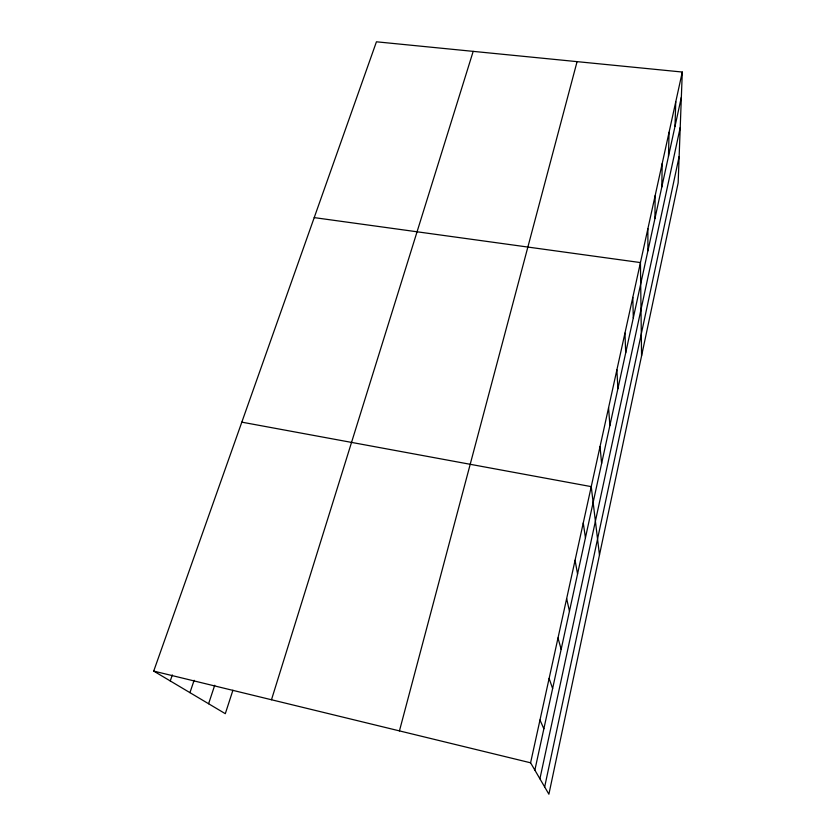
<?xml version="1.0" encoding="UTF-8"?>
<svg xmlns="http://www.w3.org/2000/svg" width="836" height="836" viewBox="0 0 836 836"><rect width="100%" height="100%" fill="white"/><g stroke="black" fill="none" stroke-linecap="round" stroke-linejoin="round"><path stroke-width="1.25" d="M654.943 218.509L655.131 195.728M661.798 187.034L662.185 163.605M668.476 156.342L669.061 132.297M674.997 126.414L675.76 101.793M682.291 72.042L678.153 182.896L548.897 794.2L530.588 762.798L682.291 72.042L376.44 41.8L153.709 671.099L225.302 713.683L232.92 690.233M544.664 786.937L679.135 156.551M539.91 778.786L680.222 127.48M534.862 770.123L681.35 97.195M399.441 730.894L577.08 61.634M271.481 699.753L473.186 51.362M208.592 703.745L214.727 685.259M189.939 692.647L194.13 680.295M170.251 680.943L172.341 674.945M314.221 217.611L640.449 262.577L641.567 355.906M241.823 422.159L591.24 486.625L599.475 555.01M153.709 671.099L530.588 762.798M539.983 720.026L543.86 728.773M549.116 678.435L552.617 688.53M557.999 637.972L561.155 649.342M566.641 598.607L569.462 611.168M575.063 560.287L577.561 573.987M583.256 522.97L585.451 537.747M600.029 446.581L601.617 463.447M608.577 407.686L609.872 425.566M616.884 369.878L617.888 388.709M624.952 333.125L625.704 352.844M632.81 297.365L633.301 317.92M647.879 228.709L647.91 250.79"/></g></svg>
